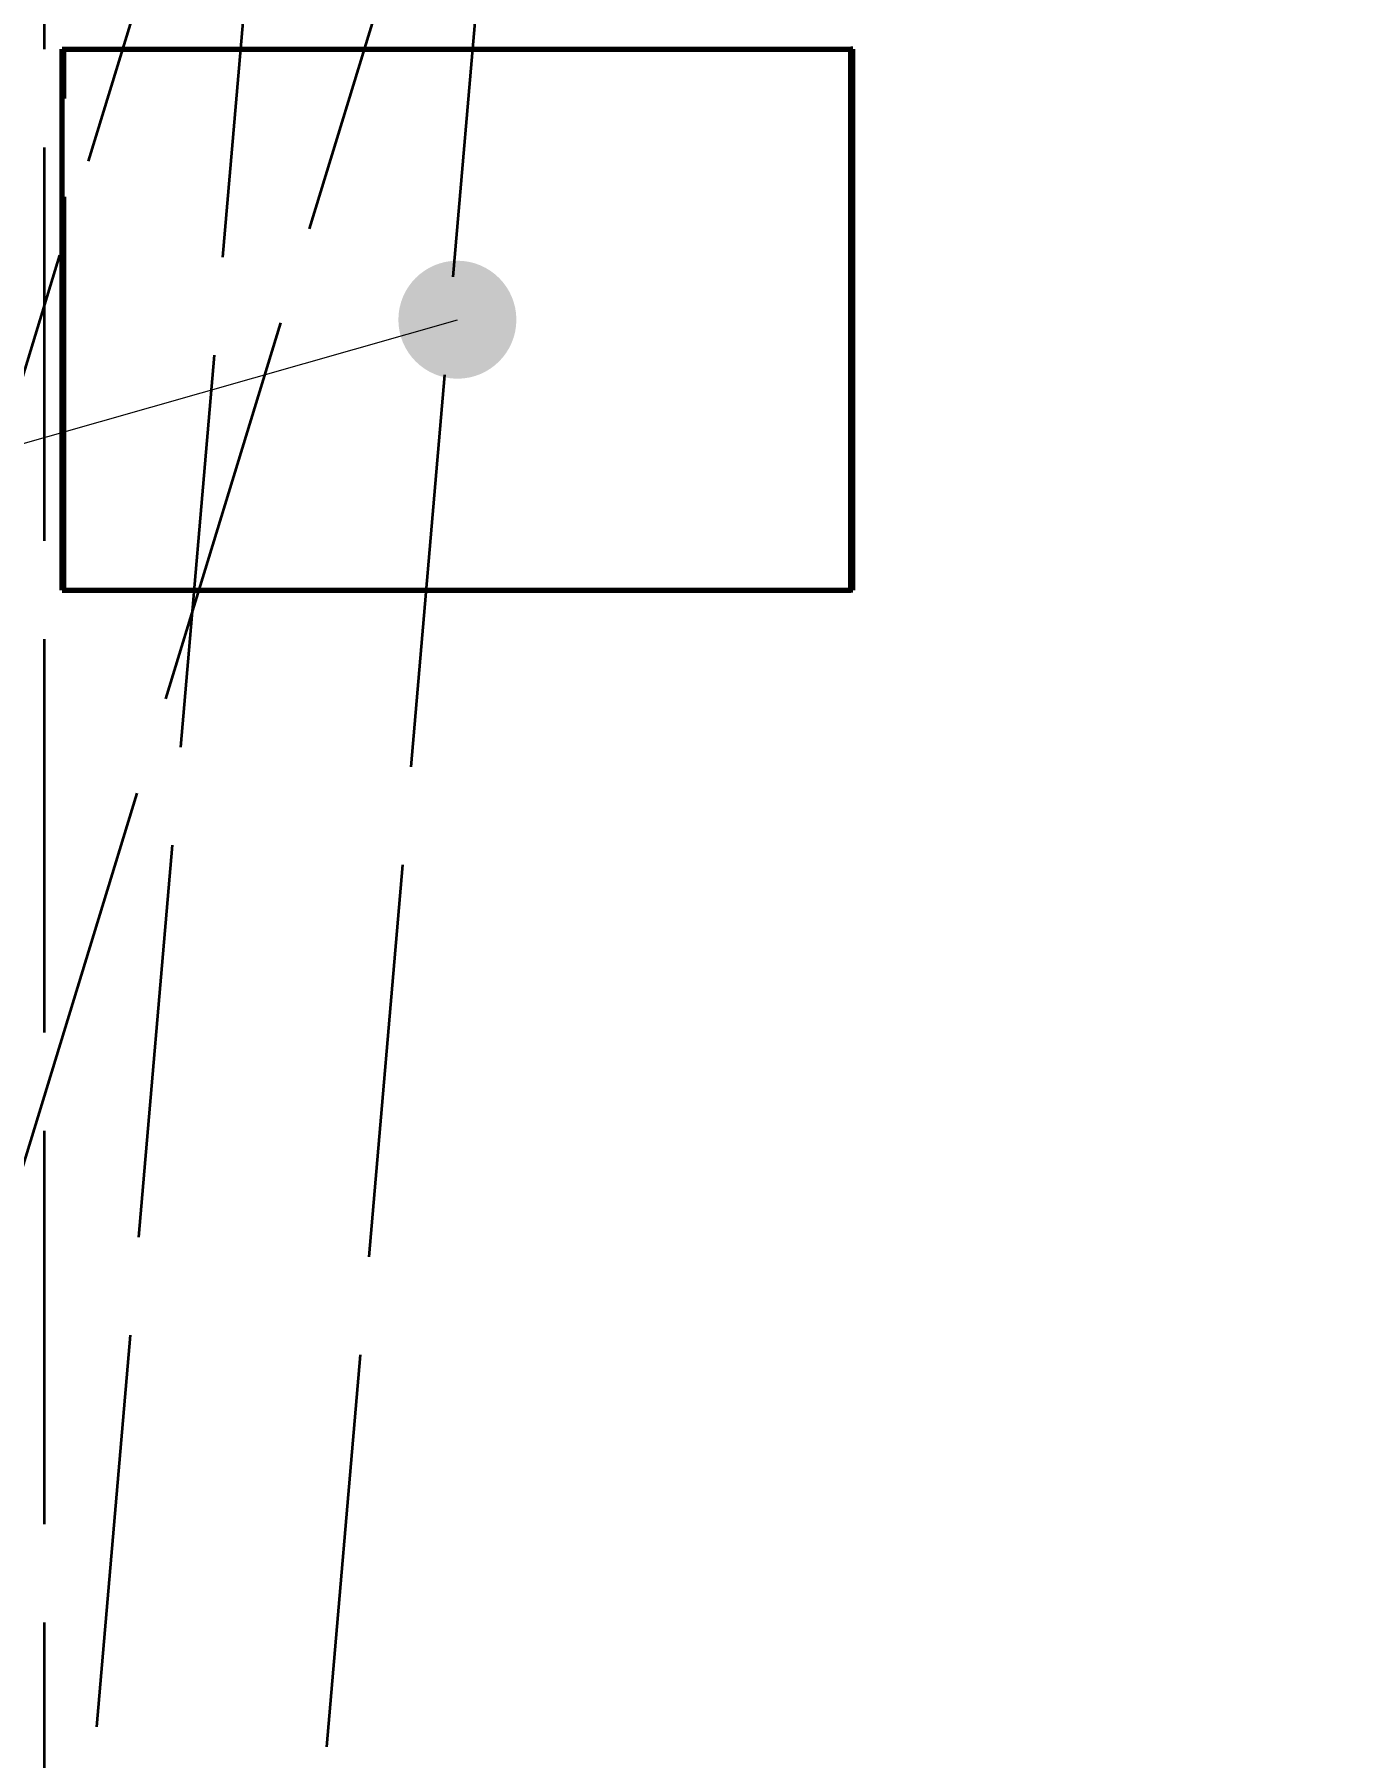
# Model space of a CAD drawing. Header units: millimetres. Extents: x 0 to 2382, y 0 to 420.
# Drawn here: x 137.37 to 150.77, y 238.13 to 255.65 of the extents above; entities that cross this region are included whole.
import ezdxf

# ---------------------------------------------------------------- set-up
doc = ezdxf.new("R2010")
doc.units = ezdxf.units.MM
doc.linetypes.add('IRAM-E-TRAZOS', pattern=[5, 4, -1])
for name, color, linetype, lineweight in [('01-VISIBLE', 7, 'CONTINUOUS', 70), ('02-OCULTA', 4, 'IRAM-E-TRAZOS', 35), ('04-COTA', 3, 'CONTINUOUS', 18), ('08-FINA', 5, 'CONTINUOUS', 18)]:
    doc.layers.add(name, color=color, linetype=linetype, lineweight=lineweight)
doc.styles.add('ISO3098', font='isocpeur.ttf')
doc.dimstyles.new('FLAMA-IRAM', dxfattribs={"dimtxt": 3.5, "dimasz": 3.5, "dimexe": 2, "dimexo": 1.5, "dimgap": 1, "dimtad": 1, "dimdec": 1, "dimtxsty": 'ISO3098', "dimblk": 'IRAM_FLECHA', "dimblk1": 'IRAM_FLECHA', "dimblk2": 'IRAM_FLECHA', "dimcen": 2.5, "dimclrd": 256, "dimclre": 256, "dimclrt": 256, "dimazin": 3, "dimtfac": 1, "dimtmove": 0, "dimatfit": 3, "dimlwd": 18, "dimlwe": 18})

# ---------------------------------------------------------------- blocks, each defined once
blk = doc.blocks.new('IRAM_FLECHA')
blk.add_solid([(0, 0), (-1, 0.125), (-1, -0.125)])

msp = doc.modelspace()

# ---------------------------------------------------------------- hatches: boundary and pattern name
at = {"layer": '08-FINA'}
h = msp.add_hatch(color=7, dxfattribs=at)
h.dxf.hatch_style = 1
edge = h.paths.add_edge_path()
edge.add_arc((141.673, 252.749), 0.6, 0, 360)

# ---------------------------------------------------------------- linework, layer by layer
at = {"layer": '01-VISIBLE'}
for p, q in [((137.654, 249.999), (137.654, 255.499)), ((145.676, 249.999), (145.676, 255.499)), ((145.693, 255.499), (145.676, 255.499)), ((145.693, 249.999), (145.693, 255.499)), ((145.693, 249.999), (145.676, 249.999))]:
    msp.add_line(p, q, dxfattribs=at)
for points in [[(137.654, 255.499), (137.704, 255.499), (137.754, 255.499), (137.804, 255.499), (137.854, 255.499), (137.905, 255.499), (137.955, 255.499), (138.005, 255.499), (138.055, 255.499), (138.105, 255.499), (138.155, 255.499), (138.205, 255.499), (138.256, 255.499), (138.306, 255.499), (138.356, 255.499), (138.406, 255.499), (138.456, 255.499), (138.506, 255.499), (138.556, 255.499), (138.607, 255.499), (138.657, 255.499), (138.707, 255.499), (138.757, 255.499), (138.807, 255.499), (138.857, 255.499), (138.907, 255.499), (138.958, 255.499), (139.008, 255.499), (139.058, 255.499), (139.108, 255.499), (139.158, 255.499), (139.208, 255.499), (139.258, 255.499), (139.309, 255.499), (139.359, 255.499), (139.409, 255.499), (139.459, 255.499), (139.509, 255.499), (139.559, 255.499), (139.609, 255.499), (139.659, 255.499), (139.71, 255.499), (139.76, 255.499), (139.81, 255.499), (139.86, 255.499), (139.91, 255.499), (139.96, 255.499), (140.01, 255.499), (140.061, 255.499), (140.111, 255.499), (140.161, 255.499), (140.211, 255.499), (140.261, 255.499), (140.311, 255.499), (140.361, 255.499), (140.412, 255.499), (140.462, 255.499), (140.512, 255.499), (140.562, 255.499), (140.612, 255.499), (140.662, 255.499), (140.712, 255.499), (140.763, 255.499), (140.813, 255.499), (140.863, 255.499), (140.913, 255.499), (140.963, 255.499), (141.013, 255.499), (141.063, 255.499), (141.114, 255.499), (141.164, 255.499), (141.214, 255.499), (141.264, 255.499), (141.314, 255.499), (141.364, 255.499), (141.414, 255.499), (141.465, 255.499), (141.515, 255.499), (141.565, 255.499), (141.615, 255.499), (141.665, 255.499), (141.715, 255.499), (141.765, 255.499), (141.815, 255.499), (141.866, 255.499), (141.916, 255.499), (141.966, 255.499), (142.016, 255.499), (142.066, 255.499), (142.116, 255.499), (142.166, 255.499), (142.217, 255.499), (142.267, 255.499), (142.317, 255.499), (142.367, 255.499), (142.417, 255.499), (142.467, 255.499), (142.517, 255.499), (142.568, 255.499), (142.618, 255.499), (142.668, 255.499), (142.718, 255.499), (142.768, 255.499), (142.818, 255.499), (142.868, 255.499), (142.919, 255.499), (142.969, 255.499), (143.019, 255.499), (143.069, 255.499), (143.119, 255.499), (143.169, 255.499), (143.219, 255.499), (143.27, 255.499), (143.32, 255.499), (143.37, 255.499), (143.42, 255.499), (143.47, 255.499), (143.52, 255.499), (143.57, 255.499), (143.62, 255.499), (143.671, 255.499), (143.721, 255.499), (143.771, 255.499), (143.821, 255.499), (143.871, 255.499), (143.921, 255.499), (143.971, 255.499), (144.022, 255.499), (144.072, 255.499), (144.122, 255.499), (144.172, 255.499), (144.222, 255.499), (144.272, 255.499), (144.322, 255.499), (144.373, 255.499), (144.423, 255.499), (144.473, 255.499), (144.523, 255.499), (144.573, 255.499), (144.623, 255.499), (144.673, 255.499), (144.724, 255.499), (144.774, 255.499), (144.824, 255.499), (144.874, 255.499), (144.924, 255.499), (144.974, 255.499), (145.024, 255.499), (145.075, 255.499), (145.125, 255.499), (145.175, 255.499), (145.225, 255.499), (145.275, 255.499), (145.325, 255.499), (145.375, 255.499), (145.425, 255.499), (145.476, 255.499), (145.526, 255.499), (145.576, 255.499), (145.626, 255.499), (145.676, 255.499)], [(137.654, 249.999), (137.704, 249.999), (137.754, 249.999), (137.804, 249.999), (137.854, 249.999), (137.905, 249.999), (137.955, 249.999), (138.005, 249.999), (138.055, 249.999), (138.105, 249.999), (138.155, 249.999), (138.205, 249.999), (138.256, 249.999), (138.306, 249.999), (138.356, 249.999), (138.406, 249.999), (138.456, 249.999), (138.506, 249.999), (138.556, 249.999), (138.607, 249.999), (138.657, 249.999), (138.707, 249.999), (138.757, 249.999), (138.807, 249.999), (138.857, 249.999), (138.907, 249.999), (138.958, 249.999), (139.008, 249.999), (139.058, 249.999), (139.108, 249.999), (139.158, 249.999), (139.208, 249.999), (139.258, 249.999), (139.309, 249.999), (139.359, 249.999), (139.409, 249.999), (139.459, 249.999), (139.509, 249.999), (139.559, 249.999), (139.609, 249.999), (139.659, 249.999), (139.71, 249.999), (139.76, 249.999), (139.81, 249.999), (139.86, 249.999), (139.91, 249.999), (139.96, 249.999), (140.01, 249.999), (140.061, 249.999), (140.111, 249.999), (140.161, 249.999), (140.211, 249.999), (140.261, 249.999), (140.311, 249.999), (140.361, 249.999), (140.412, 249.999), (140.462, 249.999), (140.512, 249.999), (140.562, 249.999), (140.612, 249.999), (140.662, 249.999), (140.712, 249.999), (140.763, 249.999), (140.813, 249.999), (140.863, 249.999), (140.913, 249.999), (140.963, 249.999), (141.013, 249.999), (141.063, 249.999), (141.114, 249.999), (141.164, 249.999), (141.214, 249.999), (141.264, 249.999), (141.314, 249.999), (141.364, 249.999), (141.414, 249.999), (141.465, 249.999), (141.515, 249.999), (141.565, 249.999), (141.615, 249.999), (141.665, 249.999), (141.715, 249.999), (141.765, 249.999), (141.815, 249.999), (141.866, 249.999), (141.916, 249.999), (141.966, 249.999), (142.016, 249.999), (142.066, 249.999), (142.116, 249.999), (142.166, 249.999), (142.217, 249.999), (142.267, 249.999), (142.317, 249.999), (142.367, 249.999), (142.417, 249.999), (142.467, 249.999), (142.517, 249.999), (142.568, 249.999), (142.618, 249.999), (142.668, 249.999), (142.718, 249.999), (142.768, 249.999), (142.818, 249.999), (142.868, 249.999), (142.919, 249.999), (142.969, 249.999), (143.019, 249.999), (143.069, 249.999), (143.119, 249.999), (143.169, 249.999), (143.219, 249.999), (143.27, 249.999), (143.32, 249.999), (143.37, 249.999), (143.42, 249.999), (143.47, 249.999), (143.52, 249.999), (143.57, 249.999), (143.62, 249.999), (143.671, 249.999), (143.721, 249.999), (143.771, 249.999), (143.821, 249.999), (143.871, 249.999), (143.921, 249.999), (143.971, 249.999), (144.022, 249.999), (144.072, 249.999), (144.122, 249.999), (144.172, 249.999), (144.222, 249.999), (144.272, 249.999), (144.322, 249.999), (144.373, 249.999), (144.423, 249.999), (144.473, 249.999), (144.523, 249.999), (144.573, 249.999), (144.623, 249.999), (144.673, 249.999), (144.724, 249.999), (144.774, 249.999), (144.824, 249.999), (144.874, 249.999), (144.924, 249.999), (144.974, 249.999), (145.024, 249.999), (145.075, 249.999), (145.125, 249.999), (145.175, 249.999), (145.225, 249.999), (145.275, 249.999), (145.325, 249.999), (145.375, 249.999), (145.425, 249.999), (145.476, 249.999), (145.526, 249.999), (145.576, 249.999), (145.626, 249.999), (145.676, 249.999)]]:
    msp.add_lwpolyline(points, dxfattribs=at)
at = {"layer": '02-OCULTA'}
for p, q in [((137.475, 225.5), (137.475, 315.5)), ((140.483, 267.333), (137.696, 234.868)), ((140.483, 267.333), (137.696, 234.868)), ((140.483, 267.333), (137.696, 234.868)), ((140.483, 267.333), (137.696, 234.868)), ((142.824, 267.132), (140.037, 234.667)), ((142.824, 267.132), (140.037, 234.667)), ((142.824, 267.132), (140.037, 234.667)), ((142.824, 267.132), (140.037, 234.667)), ((139.089, 258.187), (137, 251.355)), ((141.336, 257.499), (137, 243.317)), ((137.683, 255.499), (137.654, 255.499)), ((137.683, 249.999), (137.683, 255.499)), ((137.683, 249.999), (137.654, 249.999))]:
    msp.add_line(p, q, dxfattribs=at)
for points in [[(137.683, 255.499), (137.733, 255.499), (137.783, 255.499), (137.833, 255.499), (137.883, 255.499), (137.933, 255.499), (137.983, 255.499), (138.033, 255.499), (138.083, 255.499), (138.133, 255.499), (138.184, 255.499), (138.234, 255.499), (138.284, 255.499), (138.334, 255.499), (138.384, 255.499), (138.434, 255.499), (138.484, 255.499), (138.534, 255.499), (138.584, 255.499), (138.634, 255.499), (138.684, 255.499), (138.734, 255.499), (138.784, 255.499), (138.834, 255.499), (138.884, 255.499), (138.934, 255.499), (138.984, 255.499), (139.035, 255.499), (139.085, 255.499), (139.135, 255.499), (139.185, 255.499), (139.235, 255.499), (139.285, 255.499), (139.335, 255.499), (139.385, 255.499), (139.435, 255.499), (139.485, 255.499), (139.535, 255.499), (139.585, 255.499), (139.635, 255.499), (139.685, 255.499), (139.735, 255.499), (139.785, 255.499), (139.836, 255.499), (139.886, 255.499), (139.936, 255.499), (139.986, 255.499), (140.036, 255.499), (140.086, 255.499), (140.136, 255.499), (140.186, 255.499), (140.236, 255.499), (140.286, 255.499), (140.336, 255.499), (140.386, 255.499), (140.436, 255.499), (140.486, 255.499), (140.536, 255.499), (140.586, 255.499), (140.637, 255.499), (140.687, 255.499), (140.737, 255.499), (140.787, 255.499), (140.837, 255.499), (140.887, 255.499), (140.937, 255.499), (140.987, 255.499), (141.037, 255.499), (141.087, 255.499), (141.137, 255.499), (141.187, 255.499), (141.237, 255.499), (141.287, 255.499), (141.337, 255.499), (141.387, 255.499), (141.438, 255.499), (141.488, 255.499), (141.538, 255.499), (141.588, 255.499), (141.638, 255.499), (141.688, 255.499), (141.738, 255.499), (141.788, 255.499), (141.838, 255.499), (141.888, 255.499), (141.938, 255.499), (141.988, 255.499), (142.038, 255.499), (142.088, 255.499), (142.138, 255.499), (142.188, 255.499), (142.239, 255.499), (142.289, 255.499), (142.339, 255.499), (142.389, 255.499), (142.439, 255.499), (142.489, 255.499), (142.539, 255.499), (142.589, 255.499), (142.639, 255.499), (142.689, 255.499), (142.739, 255.499), (142.789, 255.499), (142.839, 255.499), (142.889, 255.499), (142.939, 255.499), (142.989, 255.499), (143.04, 255.499), (143.09, 255.499), (143.14, 255.499), (143.19, 255.499), (143.24, 255.499), (143.29, 255.499), (143.34, 255.499), (143.39, 255.499), (143.44, 255.499), (143.49, 255.499), (143.54, 255.499), (143.59, 255.499), (143.64, 255.499), (143.69, 255.499), (143.74, 255.499), (143.79, 255.499), (143.841, 255.499), (143.891, 255.499), (143.941, 255.499), (143.991, 255.499), (144.041, 255.499), (144.091, 255.499), (144.141, 255.499), (144.191, 255.499), (144.241, 255.499), (144.291, 255.499), (144.341, 255.499), (144.391, 255.499), (144.441, 255.499), (144.491, 255.499), (144.541, 255.499), (144.591, 255.499), (144.642, 255.499), (144.692, 255.499), (144.742, 255.499), (144.792, 255.499), (144.842, 255.499), (144.892, 255.499), (144.942, 255.499), (144.992, 255.499), (145.042, 255.499), (145.092, 255.499), (145.142, 255.499), (145.192, 255.499), (145.242, 255.499), (145.292, 255.499), (145.342, 255.499), (145.392, 255.499), (145.442, 255.499), (145.493, 255.499), (145.543, 255.499), (145.593, 255.499), (145.643, 255.499), (145.693, 255.499)], [(137.683, 249.999), (137.733, 249.999), (137.783, 249.999), (137.833, 249.999), (137.883, 249.999), (137.933, 249.999), (137.983, 249.999), (138.033, 249.999), (138.083, 249.999), (138.133, 249.999), (138.184, 249.999), (138.234, 249.999), (138.284, 249.999), (138.334, 249.999), (138.384, 249.999), (138.434, 249.999), (138.484, 249.999), (138.534, 249.999), (138.584, 249.999), (138.634, 249.999), (138.684, 249.999), (138.734, 249.999), (138.784, 249.999), (138.834, 249.999), (138.884, 249.999), (138.934, 249.999), (138.984, 249.999), (139.035, 249.999), (139.085, 249.999), (139.135, 249.999), (139.185, 249.999), (139.235, 249.999), (139.285, 249.999), (139.335, 249.999), (139.385, 249.999), (139.435, 249.999), (139.485, 249.999), (139.535, 249.999), (139.585, 249.999), (139.635, 249.999), (139.685, 249.999), (139.735, 249.999), (139.785, 249.999), (139.836, 249.999), (139.886, 249.999), (139.936, 249.999), (139.986, 249.999), (140.036, 249.999), (140.086, 249.999), (140.136, 249.999), (140.186, 249.999), (140.236, 249.999), (140.286, 249.999), (140.336, 249.999), (140.386, 249.999), (140.436, 249.999), (140.486, 249.999), (140.536, 249.999), (140.586, 249.999), (140.637, 249.999), (140.687, 249.999), (140.737, 249.999), (140.787, 249.999), (140.837, 249.999), (140.887, 249.999), (140.937, 249.999), (140.987, 249.999), (141.037, 249.999), (141.087, 249.999), (141.137, 249.999), (141.187, 249.999), (141.237, 249.999), (141.287, 249.999), (141.337, 249.999), (141.387, 249.999), (141.438, 249.999), (141.488, 249.999), (141.538, 249.999), (141.588, 249.999), (141.638, 249.999), (141.688, 249.999), (141.738, 249.999), (141.788, 249.999), (141.838, 249.999), (141.888, 249.999), (141.938, 249.999), (141.988, 249.999), (142.038, 249.999), (142.088, 249.999), (142.138, 249.999), (142.188, 249.999), (142.239, 249.999), (142.289, 249.999), (142.339, 249.999), (142.389, 249.999), (142.439, 249.999), (142.489, 249.999), (142.539, 249.999), (142.589, 249.999), (142.639, 249.999), (142.689, 249.999), (142.739, 249.999), (142.789, 249.999), (142.839, 249.999), (142.889, 249.999), (142.939, 249.999), (142.989, 249.999), (143.04, 249.999), (143.09, 249.999), (143.14, 249.999), (143.19, 249.999), (143.24, 249.999), (143.29, 249.999), (143.34, 249.999), (143.39, 249.999), (143.44, 249.999), (143.49, 249.999), (143.54, 249.999), (143.59, 249.999), (143.64, 249.999), (143.69, 249.999), (143.74, 249.999), (143.79, 249.999), (143.841, 249.999), (143.891, 249.999), (143.941, 249.999), (143.991, 249.999), (144.041, 249.999), (144.091, 249.999), (144.141, 249.999), (144.191, 249.999), (144.241, 249.999), (144.291, 249.999), (144.341, 249.999), (144.391, 249.999), (144.441, 249.999), (144.491, 249.999), (144.541, 249.999), (144.591, 249.999), (144.642, 249.999), (144.692, 249.999), (144.742, 249.999), (144.792, 249.999), (144.842, 249.999), (144.892, 249.999), (144.942, 249.999), (144.992, 249.999), (145.042, 249.999), (145.092, 249.999), (145.142, 249.999), (145.192, 249.999), (145.242, 249.999), (145.292, 249.999), (145.342, 249.999), (145.392, 249.999), (145.442, 249.999), (145.493, 249.999), (145.543, 249.999), (145.593, 249.999), (145.643, 249.999), (145.693, 249.999)]]:
    msp.add_lwpolyline(points, dxfattribs=at)
at = {"layer": '08-FINA'}
msp.add_line((96.847, 239.966), (141.673, 252.749), dxfattribs=at)

# ---------------------------------------------------------------- dimensions: what is measured, and where the dimension line sits
at = {"layer": '04-COTA'}
msp.add_linear_dim(base=(113, 210), p1=(137, 210), p2=(153.5, 331.738), angle=90, dimstyle='FLAMA-IRAM', override={"dimlfac": 10}, dxfattribs=at).render()

doc.saveas('drawing.dxf')
